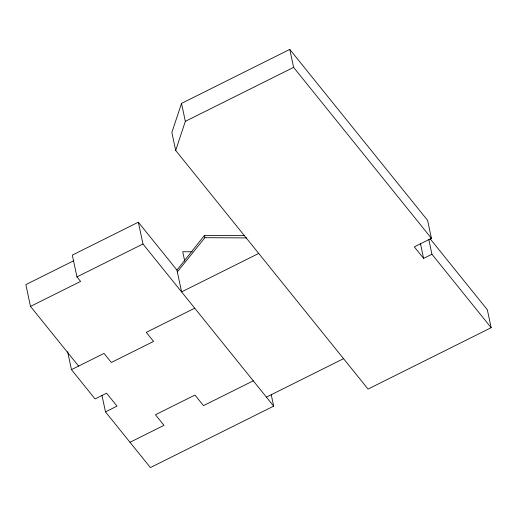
<?xml version="1.0" encoding="UTF-8"?>
<svg xmlns="http://www.w3.org/2000/svg" width="517" height="517" viewBox="0 0 517 517"><rect width="100%" height="100%" fill="white"/><g stroke="black" fill="none" stroke-linecap="round" stroke-linejoin="round"><path stroke-width="0.78" d="M428.78 239.397L431.934 254.235L423.597 258.39L414.317 246.874L431.424 238.343L427.611 220.384L289.785 49.406L181.519 103.387L171.87 132.468L175.69 150.428L368.052 389.075L491.15 327.694L487.331 309.735L430.144 238.789M175.69 150.428L185.338 121.346L181.519 103.387M258.72 253.44L181.59 291.898L176.956 270.107L204.402 235.461L244.483 235.474M177.337 271.89L204.874 237.691L204.402 235.461M185.338 121.346L293.604 67.365L289.785 49.406M176.956 270.107L138.336 222.2L72.322 255.114L76.955 276.905L80.594 281.416L30.484 306.407L78.597 366.101M73.815 260.697L25.85 284.615L30.484 306.407M76.955 276.905L142.97 243.992L138.336 222.2M271.212 394.581L273.667 406.129L150.402 467.594L105.487 411.875L117.01 406.129L106.586 393.198L95.063 398.943L71.456 369.661L104.033 353.415L111.329 362.469L153.575 341.407L146.279 332.353L194.728 308.197M130 442.287L163.992 425.342L155.455 414.75L194.954 395.059L203.485 405.645L253.272 380.822M266.417 397.14L343.553 358.675M192.221 251.753L182.727 251.747L184.737 261.201M204.874 237.691L246.603 237.904M293.604 67.365L431.424 238.343M431.934 254.235L491.15 327.694M142.97 243.992L273.667 406.129M420.444 243.552L423.597 258.39M101.998 395.479L105.487 411.875M67.643 351.702L71.456 369.661"/></g></svg>
